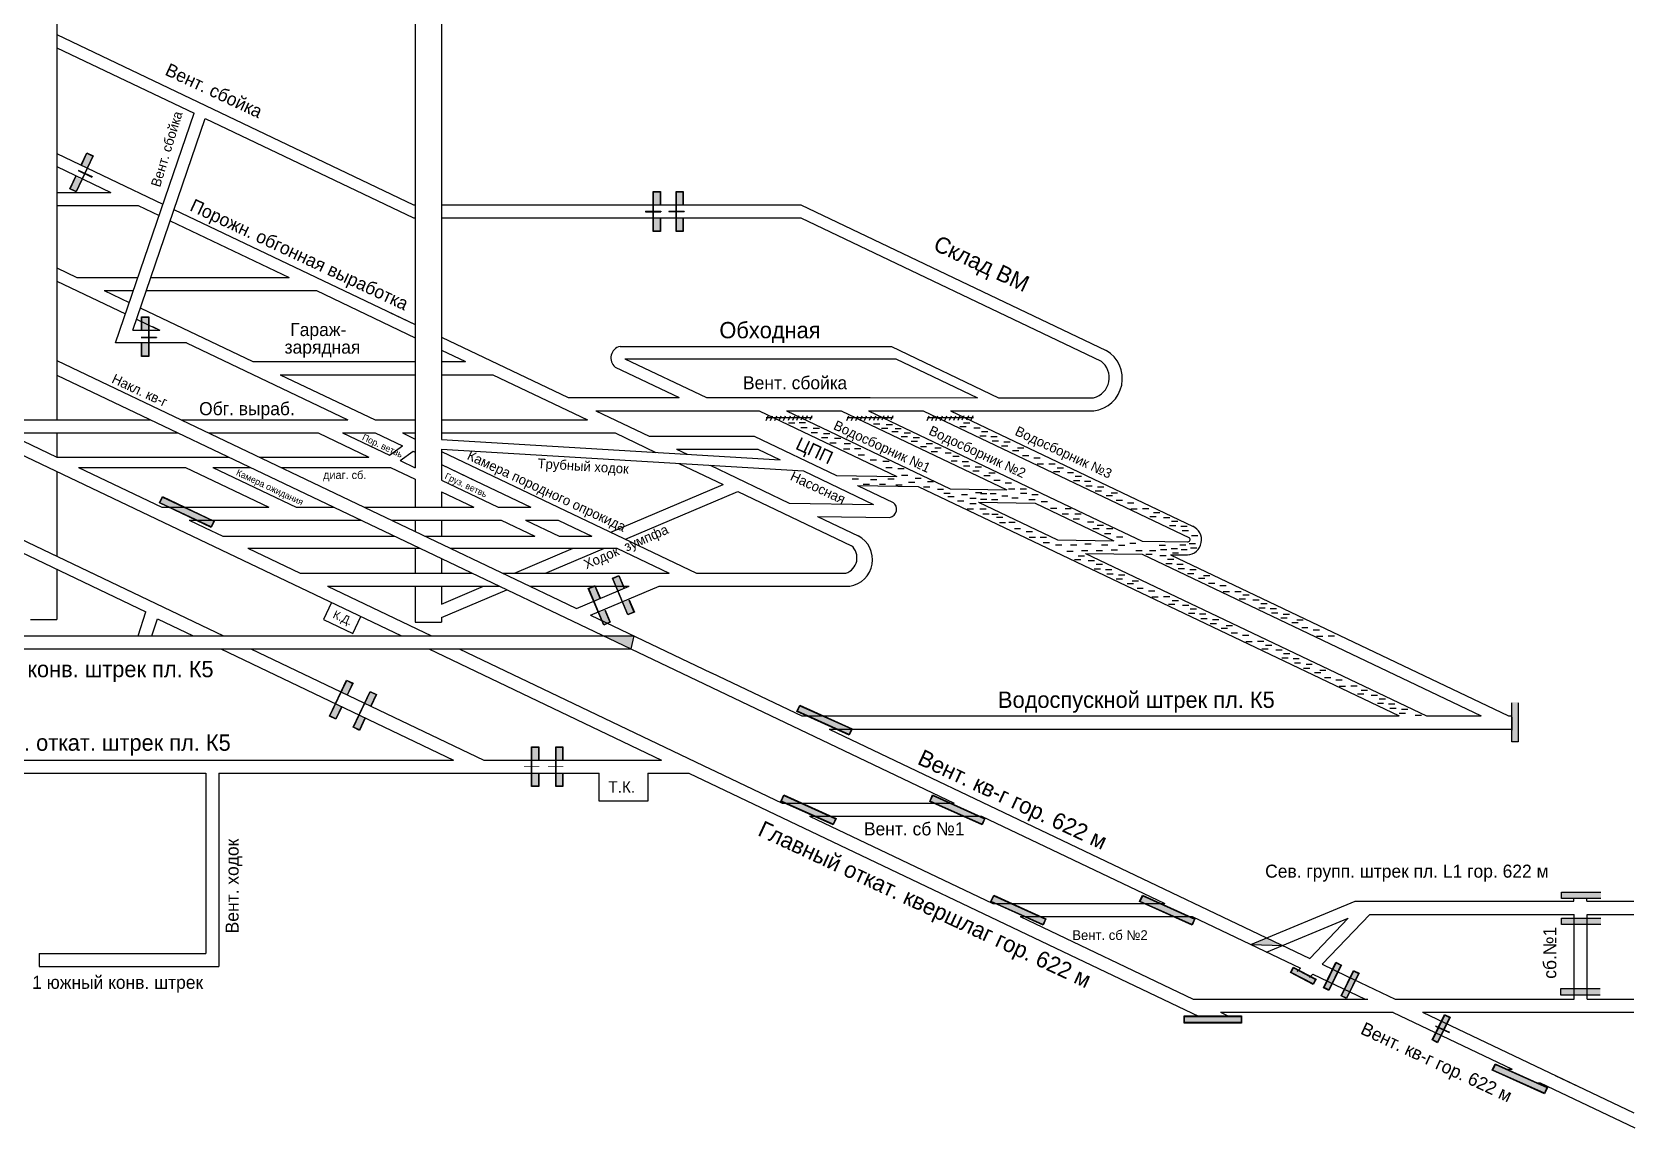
# Model space of a CAD drawing. Header units: millimetres. Extents: x 804 to 1628, y 228 to 895.
# Drawn here: x 1125.1 to 1616.7, y 227.9 to 563.9 of the extents above; entities that cross this region are included whole.
import ezdxf

# ---------------------------------------------------------------- set-up
doc = ezdxf.new("R2010")
doc.units = ezdxf.units.MM
doc.layers.add('Двери', color=7, linetype='Continuous')
doc.layers.add('Перемычки', color=7, linetype='Continuous')

msp = doc.modelspace()

# ---------------------------------------------------------------- hatches: boundary and pattern name
for color, points in [(256, [(1309.65, 378.79), (1300.36, 378.79), (1308.75, 374.79)]), (256, [(1275.95, 338.77), (1275.95, 338.62), (1278.27, 338.62), (1278.27, 338.77)]), (256, [(1280.63, 338.62), (1280.63, 338.77), (1278.37, 338.77), (1278.37, 338.62)]), (256, [(1283.36, 338.77), (1283.36, 338.62), (1285.68, 338.62), (1285.68, 338.77)]), (256, [(1288.04, 338.62), (1288.04, 338.77), (1285.78, 338.77), (1285.78, 338.62)]), (256, [(1503.84, 286.18), (1498.87, 284.11), (1508.69, 283.86)]), (3, [(1511.95, 276.98), (1511.24, 275.6), (1517.99, 272.08), (1518.71, 273.46)]), (256, [(1555.56, 259.26), (1555.5, 259.13), (1557.61, 258.15), (1557.67, 258.28)]), (256, [(1556.58, 258.79), (1556.51, 258.66), (1557.98, 257.97), (1558.05, 258.1)]), (256, [(1559.74, 257.15), (1559.8, 257.28), (1557.76, 258.24), (1557.7, 258.11)])]:
    msp.add_hatch(color=color).paths.add_polyline_path(points)
h = msp.add_hatch(color=256)
h.paths.add_polyline_path([(1511.89, 277.17), (1511.05, 275.54), (1518.05, 271.89), (1518.9, 273.52)])
h.paths.add_polyline_path([(1518.71, 273.46), (1517.99, 272.08), (1511.24, 275.6), (1511.95, 276.98)], flags=16)
h = msp.add_hatch(color=256)
h.paths.add_polyline_path([(1526.7, 277.86), (1525.02, 278.69), (1521.19, 270.91), (1522.88, 270.08)])
h.paths.add_polyline_path([(1526.53, 277.8), (1525.08, 278.52), (1521.36, 270.97), (1522.82, 270.25)], flags=16)
h = msp.add_hatch(color=256)
h.paths.add_polyline_path([(1532.1, 275.35), (1530.42, 276.18), (1526.59, 268.4), (1528.27, 267.57)])
h.paths.add_polyline_path([(1531.93, 275.29), (1530.47, 276.01), (1526.76, 268.46), (1528.22, 267.74)], flags=16)
h = msp.add_hatch(color=256)
h.paths.add_polyline_path([(1560.02, 261.83), (1558.34, 262.66), (1554.51, 254.88), (1556.2, 254.05)])
h.paths.add_polyline_path([(1559.85, 261.77), (1558.4, 262.49), (1554.68, 254.94), (1556.14, 254.22)], flags=16)
at = {"layer": 'Двери'}
h = msp.add_hatch(color=256, dxfattribs=at)
h.paths.add_polyline_path([(1138.41, 519.57), (1136.65, 515.86), (1138.64, 514.92), (1140.39, 518.62), (1140.3, 518.67), (1138.59, 515.05), (1136.78, 515.91), (1138.5, 519.52)])
h.paths.add_polyline_path([(1142.02, 522.28), (1140.3, 518.67), (1140.39, 518.62), (1142.11, 522.24)])
h.paths.add_polyline_path([(1141.88, 526.88), (1140.12, 523.18), (1140.21, 523.14), (1141.93, 526.75), (1143.73, 525.89), (1142.02, 522.28), (1142.11, 522.24), (1143.87, 525.94)])
h = msp.add_hatch(color=3, dxfattribs=at)
h.paths.add_polyline_path([(1136.78, 515.91), (1138.59, 515.05), (1140.3, 518.67), (1138.5, 519.52)])
h.paths.add_polyline_path([(1143.73, 525.89), (1141.93, 526.75), (1140.21, 523.14), (1142.02, 522.28)])
h = msp.add_hatch(color=256, dxfattribs=at)
h.paths.add_polyline_path([(1139.26, 521.61), (1139.19, 521.48), (1141.19, 520.53), (1141.25, 520.66)])
h.paths.add_polyline_path([(1141.34, 520.62), (1141.28, 520.49), (1143.42, 519.48), (1143.48, 519.61)])
h = msp.add_hatch(color=256, dxfattribs=at)
h.paths.add_polyline_path([(1317.8, 510.93), (1317.8, 515.03), (1315.6, 515.03), (1315.6, 510.93), (1315.7, 510.93), (1315.7, 514.93), (1317.7, 514.93), (1317.7, 510.93)])
h.paths.add_polyline_path([(1315.7, 506.93), (1315.7, 510.93), (1315.6, 510.93), (1315.6, 506.93)])
h.paths.add_polyline_path([(1317.8, 502.83), (1317.8, 506.93), (1317.7, 506.93), (1317.7, 502.93), (1315.7, 502.93), (1315.7, 506.93), (1315.6, 506.93), (1315.6, 502.83)])
h = msp.add_hatch(color=3, dxfattribs=at)
h.paths.add_polyline_path([(1317.7, 514.93), (1315.7, 514.93), (1315.7, 510.93), (1317.7, 510.93)])
h.paths.add_polyline_path([(1315.7, 502.93), (1317.7, 502.93), (1317.7, 506.93), (1315.7, 506.93)])
h = msp.add_hatch(color=256, dxfattribs=at)
h.paths.add_polyline_path([(1324.82, 510.93), (1324.82, 515.03), (1322.62, 515.03), (1322.62, 510.93), (1322.72, 510.93), (1322.72, 514.93), (1324.72, 514.93), (1324.72, 510.93)])
h.paths.add_polyline_path([(1322.72, 506.93), (1322.72, 510.93), (1322.62, 510.93), (1322.62, 506.93)])
h.paths.add_polyline_path([(1324.82, 502.83), (1324.82, 506.93), (1324.72, 506.93), (1324.72, 502.93), (1322.72, 502.93), (1322.72, 506.93), (1322.62, 506.93), (1322.62, 502.83)])
h = msp.add_hatch(color=3, dxfattribs=at)
h.paths.add_polyline_path([(1324.72, 514.93), (1322.72, 514.93), (1322.72, 510.93), (1324.72, 510.93)])
h.paths.add_polyline_path([(1322.72, 502.93), (1324.72, 502.93), (1324.72, 506.93), (1322.72, 506.93)])
h = msp.add_hatch(color=256, dxfattribs=at)
h.paths.add_polyline_path([(1158.68, 468.53), (1158.68, 464.43), (1160.88, 464.43), (1160.88, 468.53), (1160.78, 468.53), (1160.78, 464.53), (1158.78, 464.53), (1158.78, 468.53)])
h.paths.add_polyline_path([(1160.78, 472.53), (1160.78, 468.53), (1160.88, 468.53), (1160.88, 472.53)])
h.paths.add_polyline_path([(1158.68, 476.63), (1158.68, 472.53), (1158.78, 472.53), (1158.78, 476.53), (1160.78, 476.53), (1160.78, 472.53), (1160.88, 472.53), (1160.88, 476.63)])
h = msp.add_hatch(color=3, dxfattribs=at)
h.paths.add_polyline_path([(1158.78, 464.53), (1160.78, 464.53), (1160.78, 468.53), (1158.78, 468.53)])
h.paths.add_polyline_path([(1160.78, 476.53), (1158.78, 476.53), (1158.78, 472.53), (1160.78, 472.53)])
h = msp.add_hatch(color=256, dxfattribs=at)
h.paths.add_polyline_path([(1299.32, 390.41), (1297.73, 394.19), (1295.7, 393.34), (1297.29, 389.56), (1297.38, 389.6), (1295.83, 393.29), (1297.67, 394.06), (1299.22, 390.37)])
h.paths.add_polyline_path([(1298.93, 385.91), (1297.38, 389.6), (1297.29, 389.56), (1298.84, 385.87)])
h.paths.add_polyline_path([(1302.45, 382.94), (1300.87, 386.72), (1300.77, 386.69), (1302.32, 383), (1300.48, 382.22), (1298.93, 385.91), (1298.84, 385.87), (1300.43, 382.09)])
h = msp.add_hatch(color=3, dxfattribs=at)
h.paths.add_polyline_path([(1297.67, 394.06), (1295.83, 393.29), (1297.38, 389.6), (1299.22, 390.37)])
h.paths.add_polyline_path([(1300.48, 382.22), (1302.32, 383), (1300.77, 386.69), (1298.93, 385.91)])
h = msp.add_hatch(color=256, dxfattribs=at)
h.paths.add_polyline_path([(1306.69, 393.51), (1305.1, 397.29), (1303.07, 396.44), (1304.66, 392.66), (1304.76, 392.7), (1303.21, 396.39), (1305.05, 397.16), (1306.6, 393.47)])
h.paths.add_polyline_path([(1306.3, 389.01), (1304.76, 392.7), (1304.66, 392.66), (1306.21, 388.97)])
h.paths.add_polyline_path([(1309.83, 386.04), (1308.24, 389.82), (1308.15, 389.78), (1309.7, 386.1), (1307.85, 385.32), (1306.3, 389.01), (1306.21, 388.97), (1307.8, 385.19)])
h = msp.add_hatch(color=3, dxfattribs=at)
h.paths.add_polyline_path([(1305.05, 397.16), (1303.21, 396.39), (1304.76, 392.7), (1306.6, 393.47)])
h.paths.add_polyline_path([(1307.85, 385.32), (1309.7, 386.1), (1308.15, 389.78), (1306.3, 389.01)])
h = msp.add_hatch(color=256, dxfattribs=at)
h.paths.add_polyline_path([(1221.78, 360.57), (1223.54, 364.27), (1221.56, 365.21), (1219.79, 361.51), (1219.88, 361.47), (1221.61, 365.08), (1223.41, 364.22), (1221.69, 360.61)])
h.paths.add_polyline_path([(1218.16, 357.86), (1219.88, 361.47), (1219.79, 361.51), (1218.07, 357.9)])
h.paths.add_polyline_path([(1218.29, 353.25), (1220.06, 356.96), (1219.97, 357), (1218.25, 353.39), (1216.44, 354.25), (1218.16, 357.86), (1218.07, 357.9), (1216.31, 354.2)])
h = msp.add_hatch(color=3, dxfattribs=at)
h.paths.add_polyline_path([(1223.41, 364.22), (1221.61, 365.08), (1219.88, 361.47), (1221.69, 360.61)])
h.paths.add_polyline_path([(1216.44, 354.25), (1218.25, 353.39), (1219.97, 357), (1218.16, 357.86)])
h = msp.add_hatch(color=256, dxfattribs=at)
h.paths.add_polyline_path([(1229, 357.12), (1230.77, 360.82), (1228.78, 361.77), (1227.01, 358.07), (1227.1, 358.03), (1228.83, 361.64), (1230.63, 360.78), (1228.91, 357.16)])
h.paths.add_polyline_path([(1225.38, 354.42), (1227.1, 358.03), (1227.01, 358.07), (1225.29, 354.46)])
h.paths.add_polyline_path([(1225.51, 349.81), (1227.28, 353.51), (1227.19, 353.55), (1225.47, 349.94), (1223.66, 350.8), (1225.38, 354.42), (1225.29, 354.46), (1223.53, 350.76)])
h = msp.add_hatch(color=3, dxfattribs=at)
h.paths.add_polyline_path([(1230.63, 360.78), (1228.83, 361.64), (1227.1, 358.03), (1228.91, 357.16)])
h.paths.add_polyline_path([(1223.66, 350.8), (1225.47, 349.94), (1227.19, 353.55), (1225.38, 354.42)])
h = msp.add_hatch(color=256, dxfattribs=at)
h.paths.add_polyline_path([(1280.49, 340.7), (1280.49, 344.8), (1278.29, 344.8), (1278.29, 340.7), (1278.39, 340.7), (1278.39, 344.7), (1280.39, 344.7), (1280.39, 340.7)])
h.paths.add_polyline_path([(1278.39, 336.7), (1278.39, 340.7), (1278.29, 340.7), (1278.29, 336.7)])
h.paths.add_polyline_path([(1280.49, 332.6), (1280.49, 336.7), (1280.39, 336.7), (1280.39, 332.7), (1278.39, 332.7), (1278.39, 336.7), (1278.29, 336.7), (1278.29, 332.6)])
h = msp.add_hatch(color=3, dxfattribs=at)
h.paths.add_polyline_path([(1280.39, 344.7), (1278.39, 344.7), (1278.39, 340.7), (1280.39, 340.7)])
h.paths.add_polyline_path([(1278.39, 332.7), (1280.39, 332.7), (1280.39, 336.7), (1278.39, 336.7)])
h = msp.add_hatch(color=256, dxfattribs=at)
h.paths.add_polyline_path([(1287.9, 340.7), (1287.9, 344.8), (1285.7, 344.8), (1285.7, 340.7), (1285.8, 340.7), (1285.8, 344.7), (1287.8, 344.7), (1287.8, 340.7)])
h.paths.add_polyline_path([(1285.8, 336.7), (1285.8, 340.7), (1285.7, 340.7), (1285.7, 336.7)])
h.paths.add_polyline_path([(1287.9, 332.6), (1287.9, 336.7), (1287.8, 336.7), (1287.8, 332.7), (1285.8, 332.7), (1285.8, 336.7), (1285.7, 336.7), (1285.7, 332.6)])
h = msp.add_hatch(color=3, dxfattribs=at)
h.paths.add_polyline_path([(1287.8, 344.7), (1285.8, 344.7), (1285.8, 340.7), (1287.8, 340.7)])
h.paths.add_polyline_path([(1285.8, 332.7), (1287.8, 332.7), (1287.8, 336.7), (1285.8, 336.7)])
at = {"layer": 'Перемычки'}
h = msp.add_hatch(color=256, dxfattribs=at)
h.paths.add_polyline_path([(1165.07, 421.5), (1164.15, 419.56), (1180.06, 412.03), (1180.98, 413.98)])
h.paths.add_polyline_path([(1180.81, 413.92), (1180, 412.2), (1164.32, 419.62), (1165.13, 421.34)], flags=16)
for points in [[(1165.13, 421.34), (1164.32, 419.62), (1180, 412.2), (1180.81, 413.92)], [(1360.62, 357.37), (1359.84, 355.65), (1375.67, 348.54), (1376.44, 350.27)], [(1355.71, 329.84), (1354.93, 328.11), (1370.76, 321), (1371.53, 322.73)], [(1401.37, 329.84), (1400.59, 328.11), (1416.42, 321), (1417.19, 322.73)], [(1420.09, 299.08), (1419.31, 297.35), (1435.14, 290.24), (1435.92, 291.97)], [(1465.75, 299.08), (1464.98, 297.35), (1480.8, 290.24), (1481.58, 291.97)], [(1521.36, 270.97), (1522.82, 270.25), (1526.53, 277.8), (1525.08, 278.52)], [(1526.76, 268.46), (1528.22, 267.74), (1531.93, 275.29), (1530.47, 276.01)], [(1478.59, 262.1), (1478.59, 260.21), (1495.94, 260.21), (1495.94, 262.1)], [(1554.68, 254.94), (1556.14, 254.22), (1559.85, 261.77), (1558.4, 262.49)], [(1573.91, 247.38), (1573.13, 245.65), (1588.96, 238.54), (1589.73, 240.27)]]:
    msp.add_hatch(color=3, dxfattribs=at).paths.add_polyline_path(points)
h = msp.add_hatch(color=256, dxfattribs=at)
h.paths.add_polyline_path([(1360.55, 357.54), (1359.67, 355.58), (1375.73, 348.37), (1376.61, 350.33)])
h.paths.add_polyline_path([(1376.44, 350.27), (1375.67, 348.54), (1359.84, 355.65), (1360.62, 357.37)], flags=16)
h = msp.add_hatch(color=256, dxfattribs=at)
h.paths.add_polyline_path([(1581.02, 346.18), (1581.02, 350.28), (1580.92, 350.28), (1580.92, 346.28), (1578.92, 346.28), (1578.92, 350.28), (1578.82, 350.28), (1578.82, 346.18)])
h.paths.add_polyline_path([(1580.92, 350.28), (1581.02, 350.28), (1581.02, 358.38), (1578.82, 358.38), (1578.82, 350.28), (1578.92, 350.28), (1578.92, 358.28), (1580.92, 358.28)])
h = msp.add_hatch(color=3, dxfattribs=at)
h.paths.add_polyline_path([(1578.92, 346.28), (1580.92, 346.28), (1580.92, 350.28), (1578.92, 350.28)])
h.paths.add_polyline_path([(1580.92, 354.28), (1578.92, 354.28), (1578.92, 350.28), (1580.92, 350.28)])
h.paths.add_polyline_path([(1580.92, 354.28), (1580.92, 358.28), (1578.92, 358.28), (1578.92, 354.28)])
h = msp.add_hatch(color=256, dxfattribs=at)
h.paths.add_polyline_path([(1355.64, 330), (1354.76, 328.04), (1370.82, 320.83), (1371.7, 322.79)])
h.paths.add_polyline_path([(1371.53, 322.73), (1370.76, 321), (1354.93, 328.11), (1355.71, 329.84)], flags=16)
h = msp.add_hatch(color=256, dxfattribs=at)
h.paths.add_polyline_path([(1401.31, 330), (1400.43, 328.04), (1416.48, 320.83), (1417.36, 322.79)])
h.paths.add_polyline_path([(1417.19, 322.73), (1416.42, 321), (1400.59, 328.11), (1401.37, 329.84)], flags=16)
h = msp.add_hatch(color=256, dxfattribs=at)
h.paths.add_polyline_path([(1594.12, 298.15), (1598.22, 298.15), (1598.22, 298.25), (1594.22, 298.25), (1594.22, 300.25), (1598.22, 300.25), (1598.22, 300.35), (1594.12, 300.35)])
h.paths.add_polyline_path([(1598.22, 298.25), (1598.22, 298.15), (1606.32, 298.15), (1606.32, 300.35), (1598.22, 300.35), (1598.22, 300.25), (1606.22, 300.25), (1606.22, 298.25)])
h = msp.add_hatch(color=3, dxfattribs=at)
h.paths.add_polyline_path([(1594.22, 300.25), (1594.22, 298.25), (1598.22, 298.25), (1598.22, 300.25)])
h.paths.add_polyline_path([(1602.22, 298.25), (1602.22, 300.25), (1598.22, 300.25), (1598.22, 298.25)])
h.paths.add_polyline_path([(1602.22, 298.25), (1606.22, 298.25), (1606.22, 300.25), (1602.22, 300.25)])
h = msp.add_hatch(color=256, dxfattribs=at)
h.paths.add_polyline_path([(1420.03, 299.25), (1419.15, 297.29), (1435.2, 290.07), (1436.08, 292.04)])
h.paths.add_polyline_path([(1435.92, 291.97), (1435.14, 290.24), (1419.31, 297.35), (1420.09, 299.08)], flags=16)
h = msp.add_hatch(color=256, dxfattribs=at)
h.paths.add_polyline_path([(1465.69, 299.25), (1464.81, 297.29), (1480.87, 290.07), (1481.75, 292.04)])
h.paths.add_polyline_path([(1481.58, 291.97), (1480.8, 290.24), (1464.98, 297.35), (1465.75, 299.08)], flags=16)
h = msp.add_hatch(color=256, dxfattribs=at)
h.paths.add_polyline_path([(1594.12, 290.14), (1598.22, 290.14), (1598.22, 290.24), (1594.22, 290.24), (1594.22, 292.24), (1598.22, 292.24), (1598.22, 292.34), (1594.12, 292.34)])
h.paths.add_polyline_path([(1598.22, 290.24), (1598.22, 290.14), (1606.32, 290.14), (1606.32, 292.34), (1598.22, 292.34), (1598.22, 292.24), (1606.22, 292.24), (1606.22, 290.24)])
h = msp.add_hatch(color=3, dxfattribs=at)
h.paths.add_polyline_path([(1594.22, 292.24), (1594.22, 290.24), (1598.22, 290.24), (1598.22, 292.24)])
h.paths.add_polyline_path([(1602.22, 290.24), (1602.22, 292.24), (1598.22, 292.24), (1598.22, 290.24)])
h.paths.add_polyline_path([(1602.22, 290.24), (1606.22, 290.24), (1606.22, 292.24), (1602.22, 292.24)])
h = msp.add_hatch(color=256, dxfattribs=at)
h.paths.add_polyline_path([(1593.94, 268.53), (1598.04, 268.53), (1598.04, 268.63), (1594.04, 268.63), (1594.04, 270.63), (1598.04, 270.63), (1598.04, 270.73), (1593.94, 270.73)])
h.paths.add_polyline_path([(1598.04, 268.63), (1598.04, 268.53), (1606.14, 268.53), (1606.14, 270.73), (1598.04, 270.73), (1598.04, 270.63), (1606.04, 270.63), (1606.04, 268.63)])
h = msp.add_hatch(color=3, dxfattribs=at)
h.paths.add_polyline_path([(1594.04, 270.63), (1594.04, 268.63), (1598.04, 268.63), (1598.04, 270.63)])
h.paths.add_polyline_path([(1602.04, 268.63), (1602.04, 270.63), (1598.04, 270.63), (1598.04, 268.63)])
h.paths.add_polyline_path([(1602.04, 268.63), (1606.04, 268.63), (1606.04, 270.63), (1602.04, 270.63)])
h = msp.add_hatch(color=256, dxfattribs=at)
h.paths.add_polyline_path([(1478.47, 262.23), (1478.47, 260.08), (1496.07, 260.08), (1496.07, 262.23)])
h.paths.add_polyline_path([(1495.94, 262.1), (1495.94, 260.21), (1478.59, 260.21), (1478.59, 262.1)], flags=16)
h = msp.add_hatch(color=256, dxfattribs=at)
h.paths.add_polyline_path([(1573.84, 247.54), (1572.96, 245.58), (1589.02, 238.37), (1589.9, 240.33)])
h.paths.add_polyline_path([(1589.73, 240.27), (1588.96, 238.54), (1573.13, 245.65), (1573.91, 247.38)], flags=16)

# ---------------------------------------------------------------- linework, layer by layer
for p, q in [((1132.64, 647.97), (1132.64, 563.14)), ((1242.64, 647.97), (1242.64, 430.36)), ((1250.64, 647.97), (1250.64, 438.99)), ((1132.64, 563.14), (1242.13, 510.93)), ((1132.64, 563.14), (1132.64, 445.02)), ((1132.64, 559.14), (1174.8, 539.04)), ((829.68, 543.69), (1160, 386.16)), ((1150.67, 468.6), (1174.8, 539.04)), ((1155.95, 472.52), (1178.18, 537.42)), ((1178.18, 537.42), (1242.13, 506.93)), ((1132.64, 526.68), (1165.24, 511.13)), ((1132.64, 522.68), (1149.25, 514.76)), ((1132.64, 514.77), (1149.25, 514.76)), ((1132.64, 510.77), (1157.64, 510.76)), ((1157.64, 510.76), (1164.07, 507.7)), ((1168.62, 509.52), (1242.64, 474.22)), ((1242.13, 510.93), (1242.64, 510.93)), ((1242.13, 506.93), (1242.64, 506.93)), ((1250.64, 510.93), (1360.9, 510.93)), ((1250.64, 506.93), (1360.9, 506.93)), ((1360.9, 510.93), (1454.52, 466.28)), ((1360.9, 506.93), (1452.97, 463.02)), ((1167.44, 506.08), (1203.97, 488.66)), ((1132.64, 491.59), (1138.77, 488.67)), ((1132.64, 487.59), (1153.73, 477.53)), ((1138.77, 488.67), (1157.55, 488.67)), ((1161.48, 488.67), (1203.97, 488.66)), ((1161.48, 488.67), (1161.99, 488.67)), ((1147.16, 484.67), (1156.18, 484.67)), ((1147.16, 484.67), (1154.91, 480.97)), ((1160.11, 484.67), (1212.36, 484.66)), ((1160.11, 484.67), (1160.97, 484.67)), ((1212.36, 484.66), (1242.64, 470.22)), ((1158.29, 479.36), (1192.84, 462.88)), ((1158.29, 479.36), (1159.48, 478.79)), ((1234.87, 477.93), (1242.64, 474.22)), ((1155.95, 472.52), (1164.24, 472.52)), ((1157.11, 475.92), (1163.08, 473.08)), ((1161.99, 473.6), (1164.24, 472.52)), ((1172.46, 468.6), (1150.67, 468.6)), ((1172.46, 468.6), (1221.92, 445.02)), ((1250.64, 470.4), (1289.57, 451.84)), ((1305.44, 467.52), (1388.65, 467.51)), ((1388.65, 467.51), (1421.55, 451.82)), ((1132.64, 463.2), (1226.92, 418.24)), ((1192.84, 462.88), (1242.64, 462.88)), ((1250.64, 466.4), (1258.05, 462.87)), ((1250.64, 462.87), (1258.05, 462.87)), ((1306.89, 463.78), (1390.06, 463.77)), ((1306.89, 463.78), (1331.93, 451.83)), ((1390.06, 463.77), (1415.11, 451.82)), ((1132.64, 458.77), (1217.63, 418.24)), ((1201.23, 458.88), (1242.64, 458.88)), ((1201.23, 458.88), (1230.3, 445.01)), ((1250.64, 458.87), (1266.44, 458.87)), ((1266.44, 458.87), (1295.5, 445.01)), ((1303.91, 461.2), (1323.54, 451.84)), ((1082.38, 453.18), (1238.36, 378.79)), ((1289.57, 451.84), (1300.47, 451.84)), ((1289.57, 451.84), (1323.54, 451.84)), ((1297.96, 447.84), (1348.11, 447.83)), ((1297.96, 447.84), (1310.61, 447.84)), ((1297.96, 447.84), (1314.33, 440.03)), ((1331.93, 451.83), (1415.11, 451.82)), ((1331.93, 451.83), (1382.13, 451.83)), ((1344.16, 447.83), (1348.11, 447.83)), ((1348.11, 447.83), (1390.33, 427.7)), ((1356.5, 447.83), (1406.72, 423.88)), ((1356.5, 447.83), (1373.28, 447.83)), ((1373.28, 447.83), (1424.07, 423.61)), ((1381.67, 447.83), (1450.07, 415.21)), ((1381.67, 447.83), (1398.45, 447.83)), ((1398.45, 447.83), (1480.12, 408.88)), ((1406.84, 447.83), (1481.24, 412.34)), ((1406.84, 447.83), (1450.79, 447.82)), ((1421.55, 451.82), (1450.7, 451.82)), ((1108.77, 445.02), (1161.48, 445.02)), ((1170.78, 445.02), (1221.92, 445.02)), ((1230.3, 445.01), (1242.64, 445.01)), ((1250.64, 445.01), (1295.5, 445.01)), ((1350.72, 446.14), (1350.11, 444.75)), ((1364.38, 445.61), (1350.29, 445.6)), ((1352.11, 446.14), (1351.5, 444.75)), ((1353.38, 446.14), (1352.77, 444.75)), ((1354.77, 446.14), (1354.17, 444.75)), ((1356.11, 446.13), (1355.51, 444.73)), ((1357.59, 446.2), (1356.98, 444.8)), ((1357.15, 444.1), (1359.07, 444.1)), ((1358.93, 446.18), (1358.32, 444.78)), ((1360.21, 446.22), (1359.6, 444.83)), ((1360.41, 444.23), (1362.33, 444.23)), ((1361.48, 446.29), (1360.87, 444.9)), ((1360.89, 442.64), (1362.82, 442.64)), ((1362.86, 446.28), (1362.25, 444.88)), ((1364.25, 446.28), (1363.64, 444.88)), ((1364.69, 442.5), (1366.62, 442.5)), ((1375.55, 446.14), (1374.94, 444.75)), ((1389.22, 445.61), (1375.13, 445.6)), ((1376.94, 446.14), (1376.33, 444.75)), ((1378.22, 446.14), (1377.61, 444.75)), ((1379.61, 446.14), (1379, 444.75)), ((1380.95, 446.13), (1380.34, 444.73)), ((1382.42, 446.2), (1381.81, 444.8)), ((1383.76, 446.18), (1383.15, 444.78)), ((1383.22, 443.8), (1385.14, 443.8)), ((1385.04, 446.22), (1384.43, 444.83)), ((1385.66, 442.49), (1387.58, 442.49)), ((1386.31, 446.29), (1385.7, 444.9)), ((1387.07, 443.6), (1388.99, 443.6)), ((1387.69, 446.28), (1387.08, 444.88)), ((1389.08, 446.28), (1388.47, 444.88)), ((1400.15, 446.14), (1399.54, 444.75)), ((1413.82, 445.61), (1399.73, 445.6)), ((1401.54, 446.14), (1400.93, 444.75)), ((1402.82, 446.14), (1402.21, 444.75)), ((1404.21, 446.14), (1403.6, 444.75)), ((1405.55, 446.13), (1404.94, 444.73)), ((1407.02, 446.2), (1406.41, 444.8)), ((1408.36, 446.18), (1407.75, 444.78)), ((1409.64, 446.22), (1409.03, 444.83)), ((1409.66, 442.95), (1411.58, 442.95)), ((1410.91, 446.29), (1410.3, 444.9)), ((1410.81, 444.09), (1412.73, 444.09)), ((1412.29, 446.28), (1411.68, 444.88)), ((1413.68, 446.28), (1413.07, 444.88)), ((1413.91, 442.61), (1415.84, 442.61)), ((1117.16, 441.02), (1169.87, 441.02)), ((1117.16, 441.02), (1132.7, 433.61)), ((1132.64, 441.02), (1132.64, 433.64)), ((1179.17, 441.02), (1212.83, 441.02)), ((1212.83, 441.02), (1228.38, 433.6)), ((1220.3, 441.02), (1234.69, 434.16)), ((1220.3, 441.02), (1230.3, 441.01)), ((1230.3, 441.01), (1238.7, 437.01)), ((1238.69, 441.01), (1242.64, 439.13)), ((1238.69, 441.01), (1242.64, 441.01)), ((1250.64, 441.01), (1303.89, 441.01)), ((1250.64, 438.99), (1354.57, 432.75)), ((1303.89, 441.01), (1316.4, 435.04)), ((1314.33, 440.03), (1346.57, 440.02)), ((1346.57, 440.02), (1371.8, 427.99)), ((1364.09, 441.15), (1366.01, 441.15)), ((1367.26, 439.66), (1369.19, 439.66)), ((1367.8, 440.88), (1369.73, 440.88)), ((1369.76, 437.97), (1371.69, 437.97)), ((1371.18, 439.39), (1373.11, 439.39)), ((1374.15, 437.77), (1376.08, 437.77)), ((1388.82, 441.44), (1390.75, 441.44)), ((1389.77, 442.38), (1391.7, 442.38)), ((1391.66, 439.89), (1393.59, 439.89)), ((1392.54, 441.03), (1394.47, 441.03)), ((1394.7, 438.47), (1396.63, 438.47)), ((1395.31, 439.62), (1397.24, 439.62)), ((1399.36, 437.73), (1401.29, 437.73)), ((1415.76, 440.14), (1417.69, 440.14)), ((1416.3, 441.49), (1418.23, 441.49)), ((1419.21, 439.94), (1421.13, 439.94)), ((1419.61, 438.59), (1421.54, 438.59)), ((1423.19, 438.25), (1425.12, 438.25)), ((1132.7, 433.61), (1185.41, 433.61)), ((1194.71, 433.61), (1210.62, 433.6)), ((1210.62, 433.6), (1228.38, 433.6)), ((1234.69, 434.16), (1238.7, 437.01)), ((1238.02, 432.57), (1242.03, 435.42)), ((1242.03, 435.42), (1242.64, 435.13)), ((1250.64, 436.03), (1361.66, 429.37)), ((1250.64, 436.03), (1250.64, 426.55)), ((1250.64, 435.31), (1328.87, 398.01)), ((1322.72, 436.03), (1326, 434.47)), ((1322.72, 436.03), (1347.71, 436.02)), ((1347.71, 436.02), (1354.57, 432.75)), ((1374.02, 436.15), (1375.94, 436.15)), ((1377.33, 436.22), (1379.25, 436.22)), ((1378.48, 434.33), (1380.4, 434.33)), ((1382.13, 432.77), (1384.06, 432.77)), ((1397.54, 436.85), (1399.47, 436.85)), ((1400.85, 435.3), (1402.78, 435.3)), ((1402, 436.44), (1403.92, 436.44)), ((1405.11, 434.96), (1407.03, 434.96)), ((1407.49, 433.84), (1409.42, 433.84)), ((1422.45, 437.04), (1424.38, 437.04)), ((1425.83, 435.62), (1427.75, 435.62)), ((1427.38, 436.43), (1429.31, 436.43)), ((1428.87, 434.14), (1430.79, 434.14)), ((1432.38, 433.39), (1434.31, 433.39)), ((1076.87, 429.81), (1183.84, 378.79)), ((1132.64, 429.2), (1132.64, 403.2)), ((1139.34, 430.44), (1164.92, 418.24)), ((1139.34, 430.44), (1172.11, 430.44)), ((1172.11, 430.44), (1197.69, 418.24)), ((1180.5, 430.44), (1206.07, 418.24)), ((1180.5, 430.44), (1192.06, 430.44)), ((1201.35, 430.44), (1235.02, 430.44)), ((1235.02, 430.44), (1242.64, 426.8)), ((1238.02, 432.57), (1242.64, 430.36)), ((1250.64, 431.31), (1263.28, 425.29)), ((1250.64, 431.31), (1261.76, 426.01)), ((1323.49, 431.66), (1337.1, 425.17)), ((1333.08, 431.09), (1357.35, 419.51)), ((1361.66, 429.37), (1383.2, 419.1)), ((1371.8, 427.99), (1390.33, 427.7)), ((1386.05, 432.36), (1387.98, 432.36)), ((1386.93, 430.41), (1388.85, 430.41)), ((1390.64, 430.14), (1392.57, 430.14)), ((1391.79, 428.04), (1393.72, 428.04)), ((1406.95, 432.49), (1408.88, 432.49)), ((1410.4, 432.29), (1412.32, 432.29)), ((1410.8, 430.94), (1412.73, 430.94)), ((1413.64, 429.39), (1415.57, 429.39)), ((1414.38, 430.6), (1416.31, 430.6)), ((1417.02, 427.97), (1418.94, 427.97)), ((1418.57, 428.78), (1420.5, 428.78)), ((1433.39, 431.5), (1435.32, 431.5)), ((1436.97, 431.57), (1438.9, 431.57)), ((1438.38, 429.19), (1440.31, 429.19)), ((1439.53, 430.33), (1441.46, 430.33)), ((1442.64, 428.85), (1444.56, 428.85)), ((1445.02, 427.73), (1446.95, 427.73)), ((1242.64, 426.8), (1242.64, 418.24)), ((1250.64, 426.55), (1268.06, 418.24)), ((1250.64, 422.98), (1260.59, 418.24)), ((1250.64, 422.98), (1250.64, 418.59)), ((1263.28, 425.29), (1278.06, 418.24)), ((1302.59, 410.54), (1337.1, 425.17)), ((1307.1, 408.39), (1341.61, 423.02)), ((1341.61, 423.02), (1376.42, 406.42)), ((1376.66, 426.96), (1378.59, 426.96)), ((1378.3, 424.89), (1389.16, 419.71)), ((1378.3, 424.89), (1396.83, 424.6)), ((1379.97, 425.34), (1381.9, 425.34)), ((1382.27, 426.69), (1384.19, 426.69)), ((1384.97, 425.28), (1386.9, 425.28)), ((1387.6, 426.96), (1389.53, 426.96)), ((1390.04, 425.14), (1391.96, 425.14)), ((1393.89, 425.88), (1395.81, 425.88)), ((1395.91, 427.1), (1397.84, 427.1)), ((1396.83, 424.6), (1544.39, 354.22)), ((1398.48, 424.53), (1400.41, 424.53)), ((1399.7, 426.09), (1401.62, 426.09)), ((1402.76, 423.79), (1404.69, 423.79)), ((1406.72, 423.88), (1424.07, 423.61)), ((1420.06, 426.49), (1421.98, 426.49)), ((1423.57, 425.74), (1425.5, 425.74)), ((1424.58, 423.85), (1426.51, 423.85)), ((1428.16, 423.92), (1430.09, 423.92)), ((1444.48, 426.38), (1446.41, 426.38)), ((1447.93, 426.18), (1449.86, 426.18)), ((1448.34, 424.83), (1450.26, 424.83)), ((1451.17, 423.28), (1453.1, 423.28)), ((1451.92, 424.49), (1453.84, 424.49)), ((1164.92, 418.24), (1197.69, 418.24)), ((1206.07, 418.24), (1217.63, 418.24)), ((1217.63, 418.24), (1244.01, 405.66)), ((1226.92, 418.24), (1260.59, 418.24)), ((1226.92, 418.24), (1229.48, 418.24)), ((1226.92, 418.24), (1253.3, 405.66)), ((1250.64, 418.59), (1250.64, 418.24)), ((1268.06, 418.24), (1278.06, 418.24)), ((1357.35, 419.51), (1383.2, 419.1)), ((1404.72, 422.57), (1406.65, 422.57)), ((1406.01, 421.56), (1407.93, 421.56)), ((1408.91, 420.21), (1410.84, 420.21)), ((1410.13, 422.1), (1412.05, 422.1)), ((1412.76, 421.02), (1414.69, 421.02)), ((1412.76, 419.4), (1414.69, 419.4)), ((1414.45, 422.71), (1416.38, 422.71)), ((1415.37, 419.76), (1432.72, 419.48)), ((1415.37, 419.76), (1439.58, 408.21)), ((1416, 422.43), (1417.93, 422.43)), ((1416, 420.68), (1417.93, 420.68)), ((1418.91, 422.43), (1420.84, 422.43)), ((1419.38, 420.61), (1421.31, 420.61)), ((1422.49, 421.69), (1424.42, 421.69)), ((1425.6, 421.09), (1427.52, 421.09)), ((1428.23, 422.5), (1430.16, 422.5)), ((1430.8, 420.61), (1432.72, 420.61)), ((1431.74, 422.17), (1433.67, 422.17)), ((1432.72, 419.48), (1456.93, 407.94)), ((1434.6, 420), (1436.52, 420)), ((1437.49, 417.96), (1439.42, 417.96)), ((1454.55, 421.86), (1456.48, 421.86)), ((1456.1, 422.67), (1458.03, 422.67)), ((1457.59, 420.38), (1459.52, 420.38)), ((1461.1, 419.63), (1463.03, 419.63)), ((1173.31, 414.24), (1206.07, 414.24)), ((1173.31, 414.24), (1177.97, 412.02)), ((1206.07, 414.24), (1226.02, 414.24)), ((1235.31, 414.24), (1268.98, 414.24)), ((1235.31, 414.24), (1237.87, 414.24)), ((1242.64, 414.24), (1242.64, 410.74)), ((1250.64, 414.24), (1250.64, 409.34)), ((1268.98, 414.24), (1279.26, 409.34)), ((1276.45, 414.24), (1286.73, 409.33)), ((1276.45, 414.24), (1286.45, 414.24)), ((1286.45, 414.24), (1291.12, 412.01)), ((1366.03, 415.37), (1388.17, 415.12)), ((1366.03, 415.37), (1378.51, 409.42)), ((1411.94, 417.79), (1413.86, 417.79)), ((1415.79, 417.79), (1417.72, 417.79)), ((1416.68, 416.25), (1418.61, 416.25)), ((1419.47, 416.13), (1421.39, 416.13)), ((1420.87, 415.19), (1422.8, 415.19)), ((1421.79, 413.51), (1423.71, 413.51)), ((1424.69, 413.66), (1426.62, 413.66)), ((1441.07, 416.17), (1442.99, 416.17)), ((1441.92, 417.87), (1443.85, 417.87)), ((1444.39, 414.72), (1446.31, 414.72)), ((1444.9, 416.17), (1446.82, 416.17)), ((1448.81, 413.79), (1450.74, 413.79)), ((1450.07, 415.21), (1465.6, 407.8)), ((1462.12, 417.74), (1464.04, 417.74)), ((1465.7, 417.81), (1467.62, 417.81)), ((1467.91, 415.44), (1469.83, 415.44)), ((1469.05, 416.59), (1470.98, 416.59)), ((1472.16, 415.1), (1474.09, 415.1)), ((1474.55, 413.99), (1476.47, 413.99)), ((1177.97, 412.02), (1183.59, 409.34)), ((1183.59, 409.34), (1216.35, 409.34)), ((1216.35, 409.34), (1236.3, 409.34)), ((1235.31, 409.34), (1236.3, 409.34)), ((1245.59, 409.34), (1279.26, 409.34)), ((1286.73, 409.33), (1296.73, 409.33)), ((1291.12, 412.01), (1296.73, 409.33)), ((1426.37, 411.68), (1428.3, 411.68)), ((1430.04, 410.76), (1431.97, 410.76)), ((1430.96, 409.08), (1432.88, 409.08)), ((1434.32, 409.08), (1436.25, 409.08)), ((1439.58, 408.21), (1456.93, 407.94)), ((1450.43, 411.66), (1452.36, 411.66)), ((1451.79, 412.77), (1453.72, 412.77)), ((1454.01, 410.13), (1455.93, 410.13)), ((1454.6, 411.66), (1456.53, 411.66)), ((1457.75, 409.2), (1459.68, 409.2)), ((1474.01, 412.64), (1475.93, 412.64)), ((1477.45, 412.44), (1479.38, 412.44)), ((1477.86, 411.09), (1479.79, 411.09)), ((1480.7, 409.53), (1482.62, 409.53)), ((1191.3, 405.66), (1237.87, 405.66)), ((1191.3, 405.66), (1207.33, 398.02)), ((1235.31, 405.66), (1244.01, 405.66)), ((1242.64, 405.66), (1242.64, 398.01)), ((1244.01, 405.66), (1308.75, 374.79)), ((1253.3, 405.66), (1286.74, 389.71)), ((1253.3, 405.66), (1304.44, 405.66)), ((1273.03, 398.01), (1291.07, 405.66)), ((1282.61, 398.01), (1300.65, 405.66)), ((1304.44, 405.66), (1320.48, 398.01)), ((1435.24, 407.4), (1437.16, 407.4)), ((1439.04, 406.74), (1440.96, 406.74)), ((1442.5, 404.77), (1444.43, 404.77)), ((1443.64, 406.68), (1445.56, 406.68)), ((1445.94, 403.33), (1447.86, 403.33)), ((1446.98, 404.95), (1448.91, 404.95)), ((1448, 406.98), (1449.92, 406.98)), ((1448.23, 404.09), (1465.58, 403.81)), ((1448.23, 404.09), (1552.78, 354.22)), ((1451.46, 405.01), (1453.39, 405.01)), ((1453.13, 406.68), (1455.06, 406.68)), ((1456.05, 405.14), (1457.98, 405.14)), ((1458.35, 406.56), (1460.27, 406.56)), ((1461.75, 407.24), (1463.68, 407.24)), ((1463.63, 404.94), (1465.55, 404.94)), ((1465.58, 403.81), (1569.55, 354.22)), ((1465.6, 407.8), (1479.5, 407.58)), ((1466.71, 403.8), (1468.63, 403.8)), ((1467.85, 404.95), (1469.78, 404.95)), ((1470.81, 406.6), (1472.74, 406.6)), ((1470.96, 403.46), (1472.89, 403.46)), ((1471.22, 405.25), (1473.14, 405.25)), ((1474.26, 403.67), (1479.44, 403.59)), ((1474.26, 403.67), (1577.94, 354.22)), ((1474.44, 405.55), (1476.37, 405.55)), ((1474.85, 404.2), (1476.77, 404.2)), ((1477.08, 406.66), (1479.01, 406.66)), ((1477.49, 405.31), (1479.42, 405.31)), ((1479.98, 407.15), (1481.9, 407.15)), ((1480.38, 405.8), (1482.31, 405.8)), ((1132.64, 399.2), (1132.64, 383.77)), ((1250.64, 402.5), (1250.64, 398.01)), ((1444.79, 402.19), (1446.72, 402.19)), ((1449.05, 401.85), (1450.97, 401.85)), ((1450.89, 399.38), (1452.82, 399.38)), ((1451.43, 400.73), (1453.36, 400.73)), ((1454.34, 399.18), (1456.26, 399.18)), ((1472.81, 401), (1474.74, 401)), ((1473.35, 402.35), (1475.28, 402.35)), ((1476.25, 400.8), (1478.18, 400.8)), ((1476.66, 399.45), (1478.59, 399.45)), ((1480.24, 399.11), (1482.17, 399.11)), ((1207.33, 398.02), (1260.04, 398.01)), ((1215.72, 394.02), (1268.43, 394.01)), ((1215.72, 394.02), (1247.65, 378.79)), ((1242.64, 394.01), (1242.64, 383.04)), ((1250.64, 394.01), (1250.64, 388.52)), ((1250.64, 388.52), (1263.59, 394.01)), ((1269.34, 398.01), (1320.48, 398.01)), ((1277.73, 394.01), (1286.74, 394.01)), ((1286.74, 394.01), (1308.18, 394.01)), ((1292.06, 387.18), (1308.18, 394.01)), ((1296.4, 385.11), (1317.4, 394.01)), ((1297.76, 398.01), (1297.76, 398.01)), ((1317.4, 394.01), (1375.9, 394.01)), ((1328.87, 398.01), (1374.73, 398.01)), ((1454.74, 397.83), (1456.67, 397.83)), ((1457.58, 396.28), (1459.51, 396.28)), ((1458.32, 397.49), (1460.25, 397.49)), ((1460.96, 394.86), (1462.88, 394.86)), ((1462.51, 395.67), (1464.44, 395.67)), ((1464, 393.38), (1465.92, 393.38)), ((1479.5, 397.89), (1481.42, 397.89)), ((1482.87, 396.48), (1484.8, 396.48)), ((1484.43, 397.29), (1486.35, 397.29)), ((1485.91, 394.99), (1487.84, 394.99)), ((1489.43, 394.25), (1491.35, 394.25)), ((1216.96, 388.99), (1214.51, 383.78)), ((1250.64, 384.46), (1270.66, 392.95)), ((1286.74, 389.71), (1292.06, 387.18)), ((1467.51, 392.63), (1469.44, 392.63)), ((1468.52, 390.74), (1470.45, 390.74)), ((1472.1, 390.81), (1474.03, 390.81)), ((1473.67, 388.52), (1475.59, 388.52)), ((1474.81, 389.67), (1476.74, 389.67)), ((1490.44, 392.36), (1492.37, 392.36)), ((1494.02, 392.43), (1495.95, 392.43)), ((1495.3, 390.18), (1497.23, 390.18)), ((1496.45, 391.33), (1498.38, 391.33)), ((1499.56, 389.84), (1501.48, 389.84)), ((1501.94, 388.73), (1503.87, 388.73)), ((1124.64, 383.77), (1132.64, 383.77)), ((1157.59, 378.79), (1160, 386.16)), ((1161.8, 378.79), (1163.53, 384.04)), ((1163.53, 384.04), (1174.55, 378.79)), ((1214.51, 383.78), (1223.52, 379.53)), ((1223.52, 379.53), (1225.96, 384.7)), ((1250.64, 384.46), (1250.64, 383.04)), ((1296.4, 385.11), (1333.41, 367.45)), ((1477.92, 388.18), (1479.85, 388.18)), ((1479.77, 385.72), (1481.69, 385.72)), ((1480.31, 387.07), (1482.23, 387.07)), ((1483.21, 385.51), (1485.14, 385.51)), ((1483.62, 384.16), (1485.54, 384.16)), ((1487.2, 383.83), (1489.13, 383.83)), ((1501.4, 387.38), (1503.33, 387.38)), ((1504.85, 387.18), (1506.78, 387.18)), ((1505.25, 385.83), (1507.18, 385.83)), ((1508.09, 384.27), (1510.02, 384.27)), ((1508.84, 385.49), (1510.76, 385.49)), ((1513.02, 383.67), (1514.95, 383.67)), ((1016.77, 378.79), (1196.12, 378.79)), ((1161.8, 378.79), (1309.65, 378.79)), ((1242.64, 383.04), (1242.64, 383.04)), ((1242.64, 383.04), (1250.64, 383.04)), ((1309.65, 378.79), (1308.75, 374.79)), ((1486.46, 382.61), (1488.38, 382.61)), ((1489.83, 381.19), (1491.76, 381.19)), ((1491.39, 382), (1493.31, 382)), ((1492.87, 379.71), (1494.8, 379.71)), ((1496.39, 378.97), (1498.31, 378.97)), ((1511.47, 382.86), (1513.4, 382.86)), ((1514.51, 381.37), (1516.44, 381.37)), ((1518.02, 380.63), (1519.95, 380.63)), ((1519.04, 378.74), (1520.96, 378.74)), ((1522.62, 378.81), (1524.54, 378.81)), ((1028.03, 374.79), (1308.75, 374.79)), ((1106.27, 374.79), (1135.74, 374.79)), ((1182.94, 374.79), (1254.37, 340.72)), ((1192.23, 374.79), (1263.66, 340.72)), ((1246.75, 374.79), (1318.18, 340.72)), ((1256.04, 374.79), (1333.31, 337.94)), ((1308.75, 374.79), (1407.91, 327.49)), ((1497.4, 377.08), (1499.33, 377.08)), ((1500.98, 377.14), (1502.91, 377.14)), ((1502.3, 374.84), (1504.22, 374.84)), ((1503.45, 375.98), (1505.37, 375.98)), ((1506.55, 374.5), (1508.48, 374.5)), ((1508.4, 372.03), (1510.33, 372.03)), ((1508.94, 373.38), (1510.87, 373.38)), ((1511.85, 371.83), (1513.77, 371.83)), ((1512.25, 370.48), (1514.18, 370.48)), ((1515.09, 368.93), (1517.02, 368.93)), ((1515.83, 370.14), (1517.76, 370.14)), ((1333.47, 367.43), (1361.15, 354.22)), ((1518.47, 367.51), (1520.39, 367.51)), ((1520.02, 368.32), (1521.95, 368.32)), ((1521.51, 366.03), (1523.43, 366.03)), ((1525.02, 365.28), (1526.95, 365.28)), ((1526.03, 363.39), (1527.96, 363.39)), ((1529.61, 363.46), (1531.54, 363.46)), ((1531.6, 360.97), (1533.53, 360.97)), ((1532.75, 362.11), (1534.68, 362.11)), ((1535.86, 360.63), (1537.78, 360.63)), ((1538.25, 359.51), (1540.17, 359.51)), ((1361.15, 354.22), (1406.54, 354.22)), ((1403.99, 354.25), (1544.39, 354.22)), ((1537.71, 358.16), (1539.63, 358.16)), ((1541.15, 357.96), (1543.08, 357.96)), ((1541.56, 356.61), (1543.48, 356.61)), ((1544.39, 355.06), (1546.32, 355.06)), ((1545.14, 356.27), (1547.06, 356.27)), ((1549.33, 354.45), (1551.25, 354.45)), ((1552.78, 354.22), (1569.55, 354.22)), ((1577.94, 354.22), (1578.92, 354.22)), ((1369.54, 350.22), (1578.92, 350.22)), ((1369.54, 350.22), (1517.01, 279.89)), ((1578.92, 353.87), (1578.92, 349.87)), ((1578.92, 349.87), (1578.92, 349.87)), ((1099.46, 340.72), (1182.42, 340.72)), ((1182.42, 340.72), (1254.37, 340.72)), ((1263.66, 340.72), (1318.18, 340.72)), ((1108.82, 336.72), (1178.12, 336.72)), ((1178.12, 336.72), (1178.42, 336.72)), ((1178.42, 336.72), (1178.42, 281.37)), ((1182.42, 336.72), (1270.06, 336.72)), ((1182.42, 336.72), (1182.42, 277.37)), ((1268.61, 336.72), (1291.83, 336.72)), ((1291.87, 336.72), (1299.07, 336.72)), ((1299.07, 328.12), (1299.07, 336.72)), ((1313.98, 336.72), (1313.98, 328.12)), ((1313.98, 336.72), (1326.57, 336.72)), ((1326.57, 336.72), (1483.01, 262.1)), ((1332.62, 338.26), (1355.2, 327.49)), ((1313.98, 328.12), (1299.07, 328.12)), ((1355.2, 327.49), (1407.91, 327.49)), ((1363.59, 323.49), (1416.3, 323.49)), ((1363.59, 323.49), (1419.79, 296.69)), ((1416.3, 323.49), (1472.49, 296.69)), ((1419.79, 296.69), (1472.49, 296.69)), ((1498.87, 284.11), (1530.88, 297.39)), ((1530.88, 297.39), (1584.38, 297.39)), ((1584.38, 297.39), (1598.01, 297.39)), ((1598.01, 297.39), (1598.01, 298.16)), ((1602.01, 297.39), (1602.01, 298.15)), ((1602.01, 297.39), (1616.4, 297.39)), ((1428.17, 292.69), (1480.88, 292.69)), ((1428.17, 292.69), (1481.22, 267.39)), ((1480.88, 292.69), (1514.11, 276.85)), ((1503.72, 281.8), (1528.75, 292.18)), ((1517.01, 279.89), (1528.75, 292.18)), ((1520.81, 278.08), (1535.44, 293.39)), ((1535.44, 293.39), (1598.1, 293.39)), ((1598.09, 267.39), (1598.1, 293.39)), ((1602.09, 267.39), (1602.1, 293.39)), ((1602.1, 293.39), (1605.22, 293.39)), ((1605.22, 293.39), (1616.4, 293.39)), ((1127.23, 281.37), (1178.42, 281.37)), ((1127.23, 281.37), (1127.23, 277.37)), ((1498.87, 284.11), (1508.69, 283.86)), ((1127.23, 277.37), (1182.42, 277.37)), ((1513.16, 275.86), (1514.11, 276.85)), ((1520.81, 278.08), (1528.12, 274.59)), ((1516.91, 273.99), (1517.91, 275.03)), ((1517.91, 275.03), (1533.93, 267.39)), ((1528.12, 274.59), (1543.22, 267.39)), ((1481.22, 267.39), (1534.81, 267.39)), ((1543.22, 267.39), (1598.09, 267.39)), ((1602.09, 267.39), (1605.22, 267.39)), ((1605.22, 267.39), (1616.4, 267.39)), ((1489.61, 263.39), (1492.31, 262.1)), ((1489.61, 263.39), (1542.58, 263.39)), ((1542.32, 263.39), (1579.03, 245.88)), ((1551.61, 263.39), (1605.22, 263.39)), ((1551.61, 263.39), (1616.4, 232.49)), ((1605.22, 263.39), (1616.4, 263.39)), ((1577.22, 245.88), (1579.03, 245.88)), ((1586.4, 241.76), (1587.68, 241.76)), ((1587.68, 241.76), (1616.72, 227.91)), ((1592.27, 244), (1599.58, 240.51))]:
    msp.add_line(p, q)
for points in [[(1511.89, 277.17), (1518.9, 273.52), (1518.05, 271.89), (1511.05, 275.54)], [(1511.95, 276.98), (1518.71, 273.46), (1517.99, 272.08), (1511.24, 275.6)], [(1526.7, 277.86), (1522.88, 270.08), (1521.19, 270.91), (1525.02, 278.69)], [(1526.53, 277.8), (1522.82, 270.25), (1521.36, 270.97), (1525.08, 278.52)], [(1532.1, 275.35), (1528.27, 267.57), (1526.59, 268.4), (1530.42, 276.18)], [(1531.93, 275.29), (1528.22, 267.74), (1526.76, 268.46), (1530.47, 276.01)], [(1560.02, 261.83), (1556.2, 254.05), (1554.51, 254.88), (1558.34, 262.66)], [(1559.85, 261.77), (1556.14, 254.22), (1554.68, 254.94), (1558.4, 262.49)]]:
    msp.add_lwpolyline(points, close=True)
for centre, radius, start, end in [((1306.25, 463.98), 3.64, 102.9257, 229.8042), ((1449.16, 457.96), 6.33, 284.0329, 53.0522), ((1449.58, 457.67), 9.92, 276.9744, 60.1655), ((1387.71, 417.62), 2.55, 280.4086, 55.1796), ((1374.64, 402.15), 8.24, 278.7768, 62.0091), ((1479.17, 408.21), 4.62, 273.3997, 65.6596), ((1479.51, 408.37), 0.791, 269.0903, 39.9148), ((1373.16, 402.7), 4.95, 288.4962, 48.7743)]:
    msp.add_arc(centre, radius, start, end)
at = {"layer": 'Двери'}
for p, q in [((1139.2, 521.48), (1143.42, 519.48)), ((1139.26, 521.61), (1143.48, 519.61)), ((1143.48, 519.61), (1143.42, 519.48)), ((1313.28, 508.99), (1317.96, 508.99)), ((1313.28, 508.99), (1313.28, 508.85)), ((1313.28, 508.85), (1317.96, 508.85)), ((1317.96, 508.99), (1317.96, 508.85)), ((1320.42, 509.06), (1320.42, 508.91)), ((1320.42, 509.06), (1325.1, 509.06)), ((1320.42, 508.91), (1325.1, 508.91)), ((1325.1, 509.06), (1325.1, 508.91)), ((1158.58, 470.41), (1163.25, 470.41)), ((1158.58, 470.27), (1163.25, 470.27)), ((1163.25, 470.41), (1163.25, 470.27)), ((1555.51, 259.13), (1559.74, 257.15)), ((1555.56, 259.26), (1559.8, 257.28))]:
    msp.add_line(p, q, dxfattribs=at)
for points in [[(1140.12, 523.18), (1141.88, 526.88), (1143.87, 525.94), (1138.64, 514.92), (1136.65, 515.86), (1138.57, 519.92)], [(1140.21, 523.14), (1141.93, 526.75), (1143.73, 525.89), (1138.59, 515.05), (1136.78, 515.91), (1138.66, 519.88)], [(1317.8, 506.93), (1317.8, 502.83), (1315.6, 502.83), (1315.6, 515.03), (1317.8, 515.03), (1317.8, 510.93)], [(1317.7, 506.93), (1317.7, 502.93), (1315.7, 502.93), (1315.7, 514.93), (1317.7, 514.93), (1317.7, 510.93)], [(1324.82, 506.93), (1324.82, 502.83), (1322.62, 502.83), (1322.62, 515.03), (1324.82, 515.03), (1324.82, 510.93)], [(1324.72, 506.93), (1324.72, 502.93), (1322.72, 502.93), (1322.72, 514.93), (1324.72, 514.93), (1324.72, 510.93)], [(1158.68, 472.53), (1158.68, 476.63), (1160.88, 476.63), (1160.88, 464.43), (1158.68, 464.43), (1158.68, 468.53)], [(1158.78, 472.53), (1158.78, 476.53), (1160.78, 476.53), (1160.78, 464.53), (1158.78, 464.53), (1158.78, 468.53)], [(1300.87, 386.72), (1302.45, 382.94), (1300.43, 382.09), (1295.7, 393.34), (1297.73, 394.19), (1299.32, 390.41)], [(1300.77, 386.69), (1302.32, 383), (1300.48, 382.22), (1295.83, 393.29), (1297.67, 394.06), (1299.22, 390.37)], [(1308.24, 389.82), (1309.83, 386.04), (1307.8, 385.19), (1303.07, 396.44), (1305.1, 397.29), (1306.69, 393.51)], [(1308.15, 389.78), (1309.7, 386.1), (1307.85, 385.32), (1303.21, 396.39), (1305.05, 397.16), (1306.6, 393.47)], [(1220.06, 356.96), (1218.29, 353.25), (1216.31, 354.2), (1221.56, 365.21), (1223.54, 364.27), (1221.78, 360.57)], [(1219.97, 357), (1218.25, 353.39), (1216.44, 354.25), (1221.61, 365.08), (1223.41, 364.22), (1221.69, 360.61)], [(1227.28, 353.51), (1225.51, 349.81), (1223.53, 350.76), (1228.78, 361.77), (1230.77, 360.82), (1229, 357.12)], [(1227.19, 353.55), (1225.47, 349.94), (1223.66, 350.8), (1228.83, 361.64), (1230.63, 360.78), (1228.91, 357.16)], [(1280.49, 336.7), (1280.49, 332.6), (1278.29, 332.6), (1278.29, 344.8), (1280.49, 344.8), (1280.49, 340.7)], [(1280.39, 336.7), (1280.39, 332.7), (1278.39, 332.7), (1278.39, 344.7), (1280.39, 344.7), (1280.39, 340.7)], [(1287.9, 336.7), (1287.9, 332.6), (1285.7, 332.6), (1285.7, 344.8), (1287.9, 344.8), (1287.9, 340.7)], [(1287.8, 336.7), (1287.8, 332.7), (1285.8, 332.7), (1285.8, 344.7), (1287.8, 344.7), (1287.8, 340.7)]]:
    msp.add_lwpolyline(points, dxfattribs=at)
at = {"layer": 'Перемычки'}
for points in [[(1165.07, 421.5), (1180.98, 413.98), (1180.06, 412.03), (1164.15, 419.56)], [(1165.13, 421.34), (1180.81, 413.92), (1180, 412.2), (1164.32, 419.62)], [(1360.55, 357.54), (1376.61, 350.33), (1375.73, 348.37), (1359.67, 355.58)], [(1360.62, 357.37), (1376.44, 350.27), (1375.67, 348.54), (1359.84, 355.65)], [(1355.64, 330), (1371.7, 322.79), (1370.82, 320.83), (1354.76, 328.04)], [(1355.71, 329.84), (1371.53, 322.73), (1370.76, 321), (1354.93, 328.11)], [(1401.31, 330), (1417.36, 322.79), (1416.48, 320.83), (1400.43, 328.04)], [(1401.37, 329.84), (1417.19, 322.73), (1416.42, 321), (1400.59, 328.11)], [(1420.03, 299.25), (1436.08, 292.04), (1435.2, 290.07), (1419.15, 297.29)], [(1420.09, 299.08), (1435.92, 291.97), (1435.14, 290.24), (1419.31, 297.35)], [(1465.69, 299.25), (1481.75, 292.04), (1480.87, 290.07), (1464.81, 297.29)], [(1465.75, 299.08), (1481.58, 291.97), (1480.8, 290.24), (1464.98, 297.35)], [(1478.47, 262.23), (1496.07, 262.23), (1496.07, 260.08), (1478.47, 260.08)], [(1478.59, 262.1), (1495.94, 262.1), (1495.94, 260.21), (1478.59, 260.21)], [(1573.84, 247.54), (1589.9, 240.33), (1589.02, 238.37), (1572.96, 245.58)], [(1573.91, 247.38), (1589.73, 240.27), (1588.96, 238.54), (1573.13, 245.65)]]:
    msp.add_lwpolyline(points, close=True, dxfattribs=at)
for points in [[(1580.92, 358.28), (1580.92, 346.28), (1578.92, 346.28), (1578.92, 358.28)], [(1606.22, 298.25), (1594.22, 298.25), (1594.22, 300.25), (1606.22, 300.25)], [(1606.22, 290.24), (1594.22, 290.24), (1594.22, 292.24), (1606.22, 292.24)], [(1606.04, 268.63), (1594.04, 268.63), (1594.04, 270.63), (1606.04, 270.63)]]:
    msp.add_lwpolyline(points, dxfattribs=at)

# ---------------------------------------------------------------- texts
for s, height, rotation, p in [('Вент. сбойка', 4, 335, (1165.57, 550.93)), ('Вент. сбойка', 3, 73.1598, (1164.34, 516.17)), ('Порожн. обгонная выработка', 4, 335, (1173.18, 509.33)), ('Склад ВМ', 5, 335, (1401.15, 497.26)), ('Водосборник №1', 3, 335, (1370.64, 442.27)), ('Водосборник №2', 3, 335, (1399.86, 440.66)), ('Водосборник №3', 3, 335, (1426.3, 440.5)), ('ЦПП', 4, 335, (1358.97, 436.23)), ('Камера породного опрокида', 3, 335, (1258.27, 433.07)), ('Трубный ходок', 3, 356.4455, (1280.07, 430.21)), ('Насосная', 3, 335, (1357.36, 426.71)), ('К.Д.', 2.5, 335.6726, (1217.13, 384.42)), ('Вент. ходок', 4, 90, (1188.44, 287.57)), ('сб.№1', 4, 90, (1592.6, 273.65))]:
    msp.add_text(s, height=height, rotation=rotation).set_placement(p)
for s, height, p in [('Гараж-', 4, (1204.29, 470.72)), ('Обходная', 5, (1335.9, 470.04)), ('зарядная', 4, (1202.54, 465.33)), ('Обг. выраб.', 4, (1176.33, 446.46)), ('диаг. сб.', 2.5, (1214.35, 426.87)), ('Магистр. полевой конв. штрек пл. К5', 5, (1066.53, 366.11)), ('Водоспускной штрек пл. К5', 5, (1421.36, 356.7)), ('Магистр. откат. штрек пл. К5', 5, (1097.03, 343.56)), ('Т.К.', 3.5, (1301.85, 330.72)), ('Вент. сб №1', 4, (1380.24, 317.61)), ('Сев. групп. штрек пл. L1 гор. 622 м', 4, (1503.3, 304.64)), ('Вент. сб №2', 3, (1444.14, 285.53)), ('1 южный конв. штрек', 4, (1125.12, 270.55))]:
    msp.add_text(s, height=height).set_placement(p)
at = {"color": 7}
for s, height, rotation, p in [('Накл. кв-г', 3, 335, (1149.27, 456.55)), ('Пор. ветвь', 2, 335, (1226.14, 438.98)), ('Камера ожидания', 2, 335, (1187.48, 428.17)), ('Груз. ветвь', 2, 335, (1251.46, 427.05)), ('Ходок  зумпфа', 3, 23.6446, (1295.14, 399.19)), ('Вент. кв-г гор. 622 м', 5, 335, (1396.33, 339.63)), ('Главный откат. квершлаг гор. 622 м', 5, 335, (1347.35, 317.75)), ('Вент. кв-г гор. 622 м', 4, 335, (1532.24, 256.91))]:
    msp.add_text(s, height=height, rotation=rotation, dxfattribs=at).set_placement(p)
msp.add_text('Вент. сбойка', height=4, dxfattribs=at).set_placement((1343.15, 454.39))

doc.saveas('drawing.dxf')
